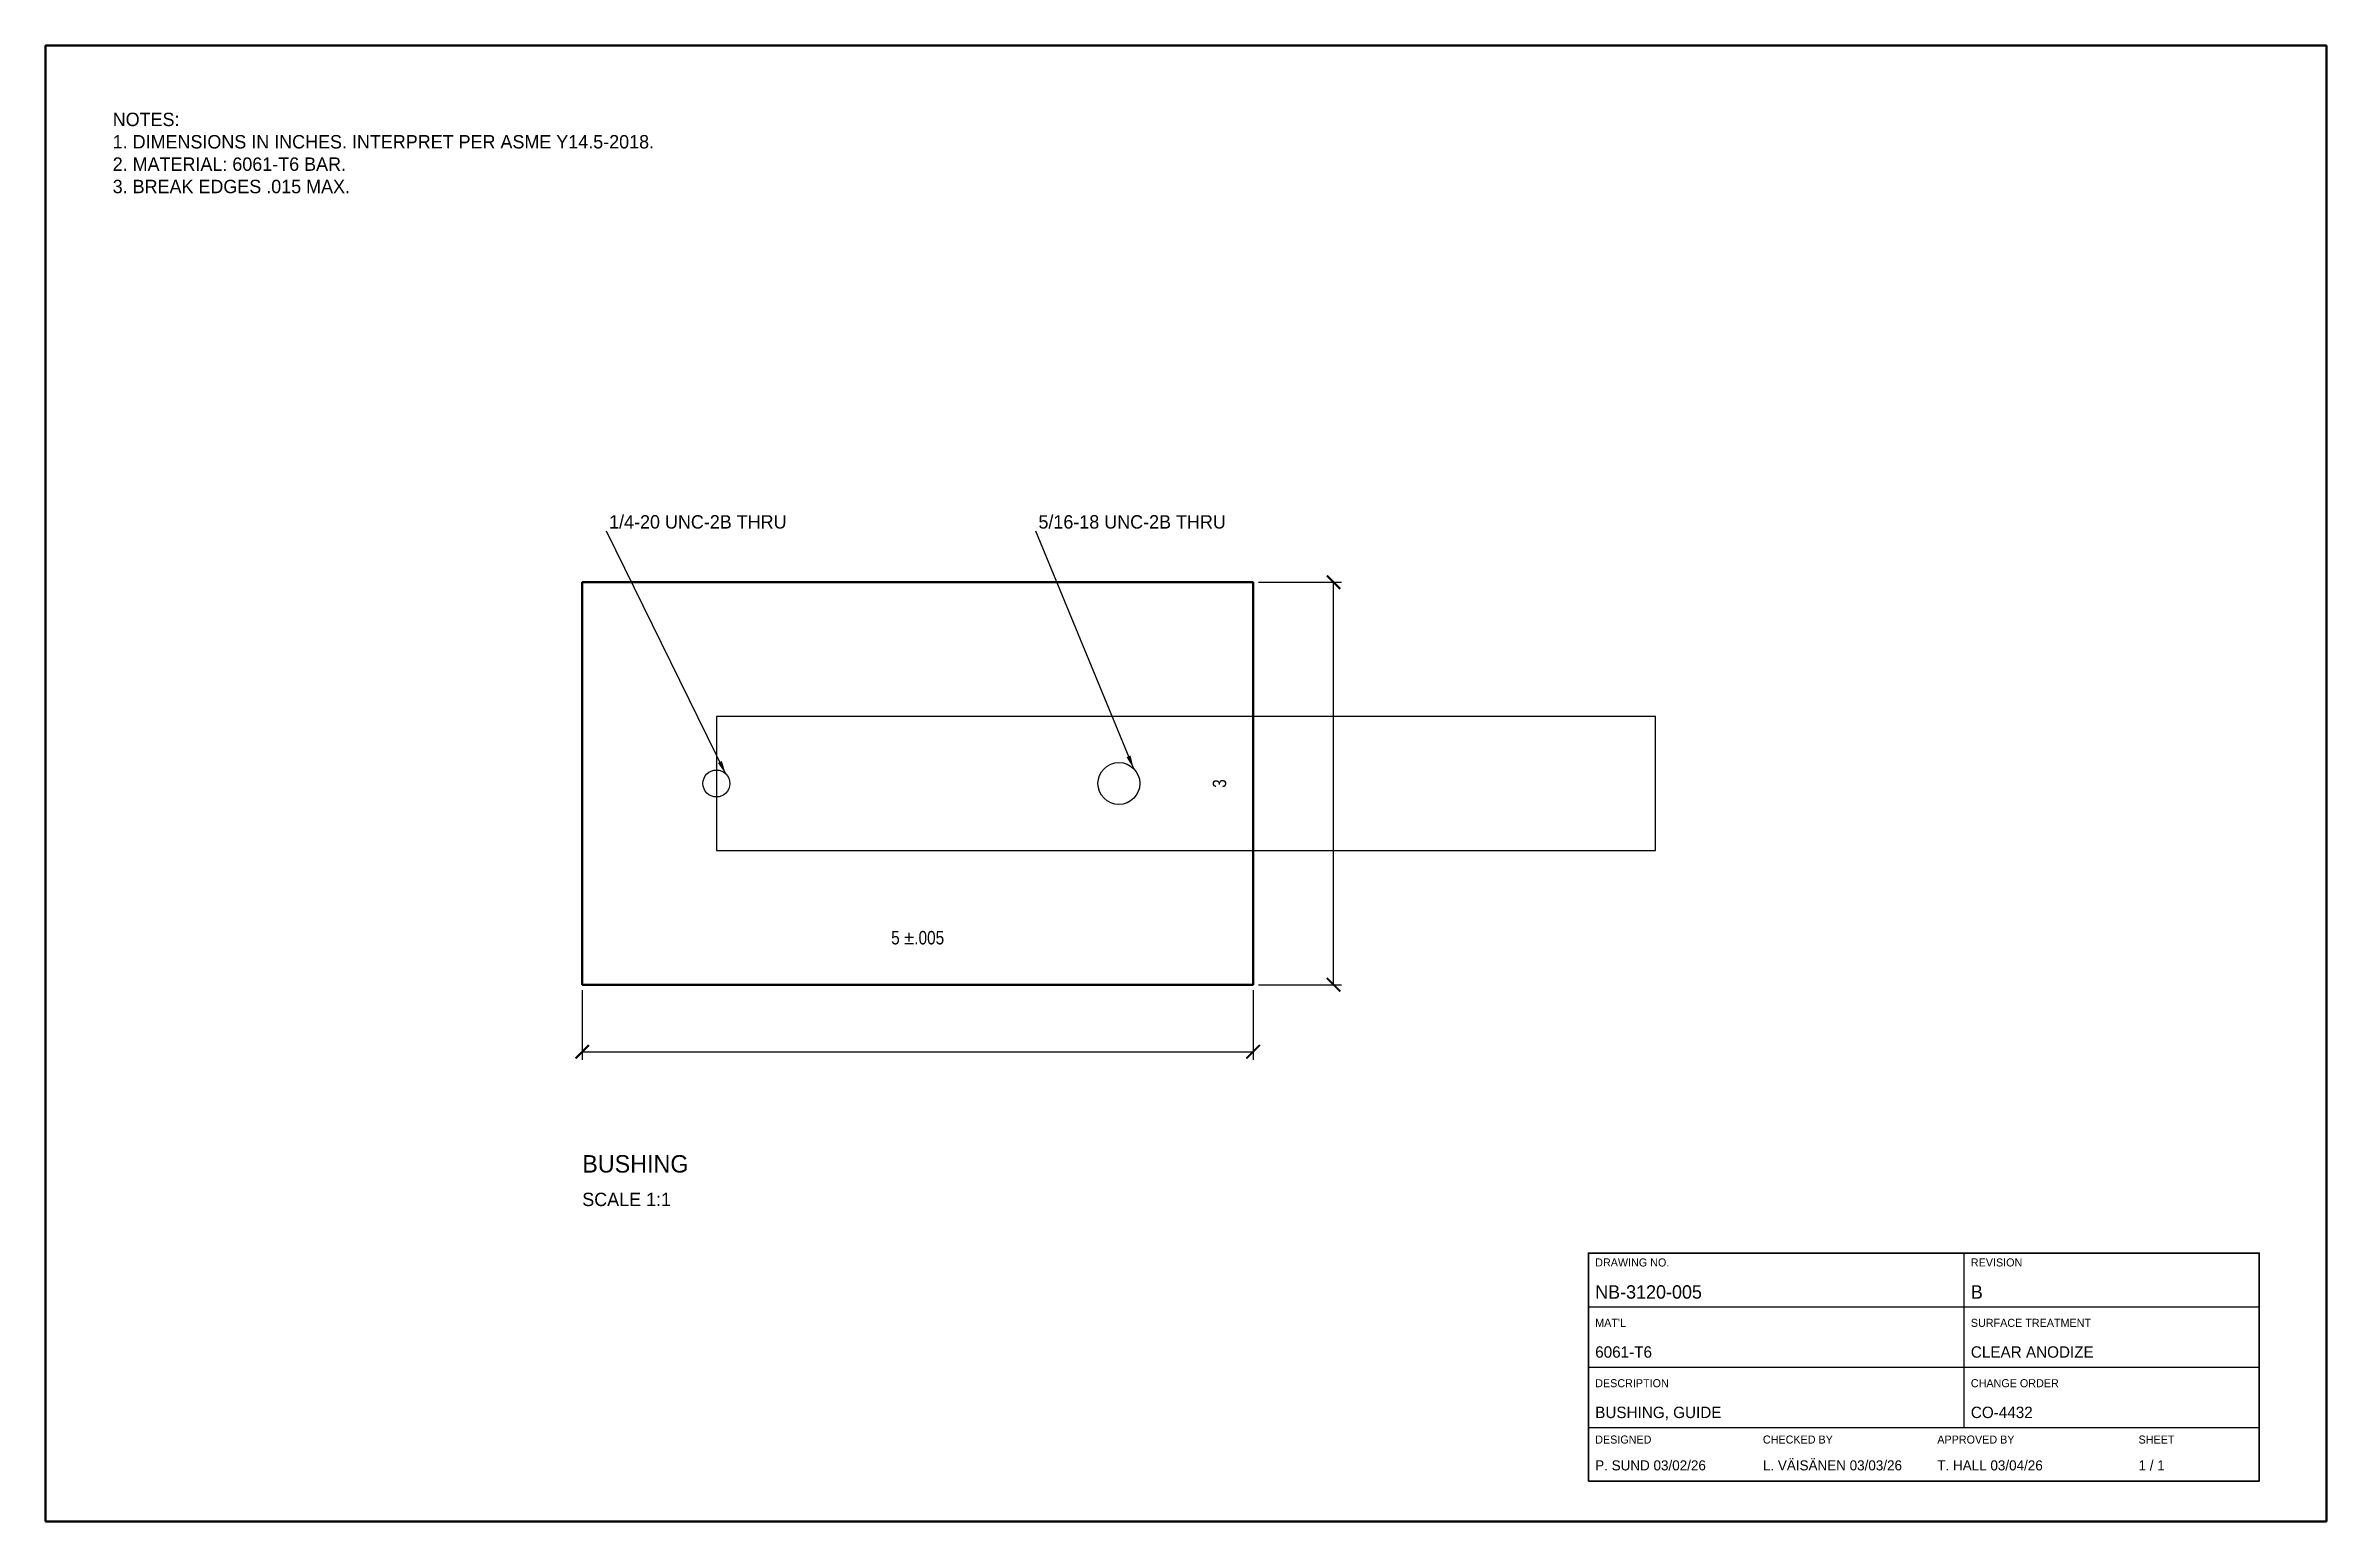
# Model space of a CAD drawing. Header units: inches. Extents: x 0 to 17, y 0 to 11.
import ezdxf

# ---------------------------------------------------------------- set-up
doc = ezdxf.new("R2010")
doc.units = ezdxf.units.IN
doc.header["$MEASUREMENT"] = 0
for name, color, linetype in [('DIMS', 7, 'Continuous'), ('GEOM', 7, 'Continuous'), ('NOTES', 7, 'Continuous'), ('TEXT', 7, 'Continuous'), ('TITLE', 7, 'Continuous')]:
    doc.layers.add(name, color=color, linetype=linetype)
doc.styles.add('OpenSansCondensed-Light', font='OpenSansCondensed-Light.ttf')
doc.dimstyles.new('EZDXF', dxfattribs={"dimtxt": 0.1, "dimasz": 0.1, "dimexe": 0.06, "dimexo": 0.04, "dimgap": 0.8, "dimtad": 1, "dimdec": 3, "dimzin": 12, "dimdsep": 46, "dimtxsty": 'OpenSansCondensed-Light', "dimblk": 'ARCHTICK', "dimcen": 2.5, "dimazin": 3, "dimtfac": 0.5, "dimtmove": 2, "dimatfit": 3})

# ---------------------------------------------------------------- blocks, each defined once
blk = doc.blocks.new('_ARCHTICK')
at = {"color": 0, "linetype": 'BYBLOCK', "const_width": 0.15}
blk.add_lwpolyline([(-0.5, -0.5), (0.5, 0.5)], dxfattribs=at)
blk = doc.blocks.new('NB_TITLE_IN')
at = {"layer": 'TITLE'}
for p, q in [((2.8, 0.4), (2.8, 1.7)), ((0, 1.3), (5, 1.3)), ((0, 0.85), (5, 0.85)), ((0, 0.4), (5, 0.4))]:
    blk.add_line(p, q, dxfattribs=at)
at = {"layer": 'TITLE', "lineweight": 35}
blk.add_lwpolyline([(0, 0), (5, 0), (5, 1.7), (0, 1.7)], close=True, dxfattribs=at)
at = {"layer": 'TITLE', "color": 8}
for s, p in [('DRAWING NO.', (0.05, 1.6)), ('REVISION', (2.85, 1.6)), ("MAT'L", (0.05, 1.15)), ('SURFACE TREATMENT', (2.85, 1.15)), ('DESCRIPTION', (0.05, 0.7)), ('CHANGE ORDER', (2.85, 0.7)), ('DESIGNED', (0.05, 0.28)), ('CHECKED BY', (1.3, 0.28)), ('APPROVED BY', (2.6, 0.28)), ('SHEET', (4.1, 0.28))]:
    blk.add_text(s, height=0.06, dxfattribs=at).set_placement(p)
at = {"layer": 'TITLE'}
for tag, p, height in [('DWG_NO', (0.05, 1.36), 0.1), ('REVISION', (2.85, 1.36), 0.1), ('MATL', (0.05, 0.92), 0.085), ('TREATMENT', (2.85, 0.92), 0.085), ('DESCRIPTION', (0.05, 0.47), 0.085), ('CHANGE_ORDER', (2.85, 0.47), 0.085), ('DESIGNED', (0.05, 0.08), 0.075), ('CHK_BY', (1.3, 0.08), 0.075), ('APP_BY', (2.6, 0.08), 0.075), ('SHEET_NO', (4.1, 0.08), 0.075)]:
    blk.add_attdef(tag, p, '', height=height, dxfattribs=at)

msp = doc.modelspace()

# ---------------------------------------------------------------- linework, layer by layer
at = {"layer": 'GEOM', "lineweight": 50}
for points in [[(0, 0), (17, 0), (17, 11), (0, 11)], [(4, 4), (9, 4), (9, 7), (4, 7)]]:
    msp.add_lwpolyline(points, close=True, dxfattribs=at)
at = {"layer": 'GEOM'}
msp.add_lwpolyline([(5, 5), (12, 5), (12, 6), (5, 6)], close=True, dxfattribs=at)
for centre, radius in [((8, 5.5), 0.1562), ((5, 5.5), 0.1005)]:
    msp.add_circle(centre, radius, dxfattribs=at)

# ---------------------------------------------------------------- block references
at = {"layer": 'TITLE'}
msp.add_blockref('NB_TITLE_IN', (11.5, 0.3), dxfattribs=at).add_auto_attribs({'DWG_NO': 'NB-3120-005', 'REVISION': 'B', 'MATL': '6061-T6', 'TREATMENT': 'CLEAR ANODIZE', 'DESCRIPTION': 'BUSHING, GUIDE', 'CHANGE_ORDER': 'CO-4432', 'DESIGNED': 'P. SUND 03/02/26', 'CHK_BY': 'L. VÄISÄNEN 03/03/26', 'APP_BY': 'T. HALL 03/04/26', 'SHEET_NO': '1 / 1'})

# ---------------------------------------------------------------- texts
at = {"layer": 'NOTES', "insert": (0.5, 10.5), "char_height": 0.1, "width": 8, "attachment_point": 1}
msp.add_mtext('NOTES:\\P1. DIMENSIONS IN INCHES. INTERPRET PER ASME Y14.5-2018.\\P2. MATERIAL: 6061-T6 BAR.\\P3. BREAK EDGES .015 MAX.', dxfattribs=at)
at = {"layer": 'TEXT'}
for s, height, p in [('1/4-20 UNC-2B THRU', 0.1, (4.2, 7.4)), ('5/16-18 UNC-2B THRU', 0.1, (7.4, 7.4)), ('BUSHING', 0.13, (4, 2.6)), ('SCALE 1:1', 0.1, (4, 2.35))]:
    msp.add_text(s, height=height, dxfattribs=at).set_placement(p)

# ---------------------------------------------------------------- dimensions: what is measured, and where the dimension line sits
at = {"layer": 'DIMS'}
msp.add_linear_dim(base=(9.6, 4), p1=(9, 4), p2=(9, 7), angle=90, dimstyle='EZDXF', dxfattribs=at).render()
msp.add_linear_dim(base=(4, 3.5), p1=(4, 4), p2=(9, 4), text='<> ±.005', dimstyle='EZDXF', dxfattribs=at).render()

# ---------------------------------------------------------------- leaders
for points in [[(5.07, 5.57), (4.18, 7.38)], [(8.11, 5.61), (7.38, 7.38)]]:
    msp.add_leader(points, dimstyle='EZDXF', dxfattribs=at)

doc.saveas('drawing.dxf')
